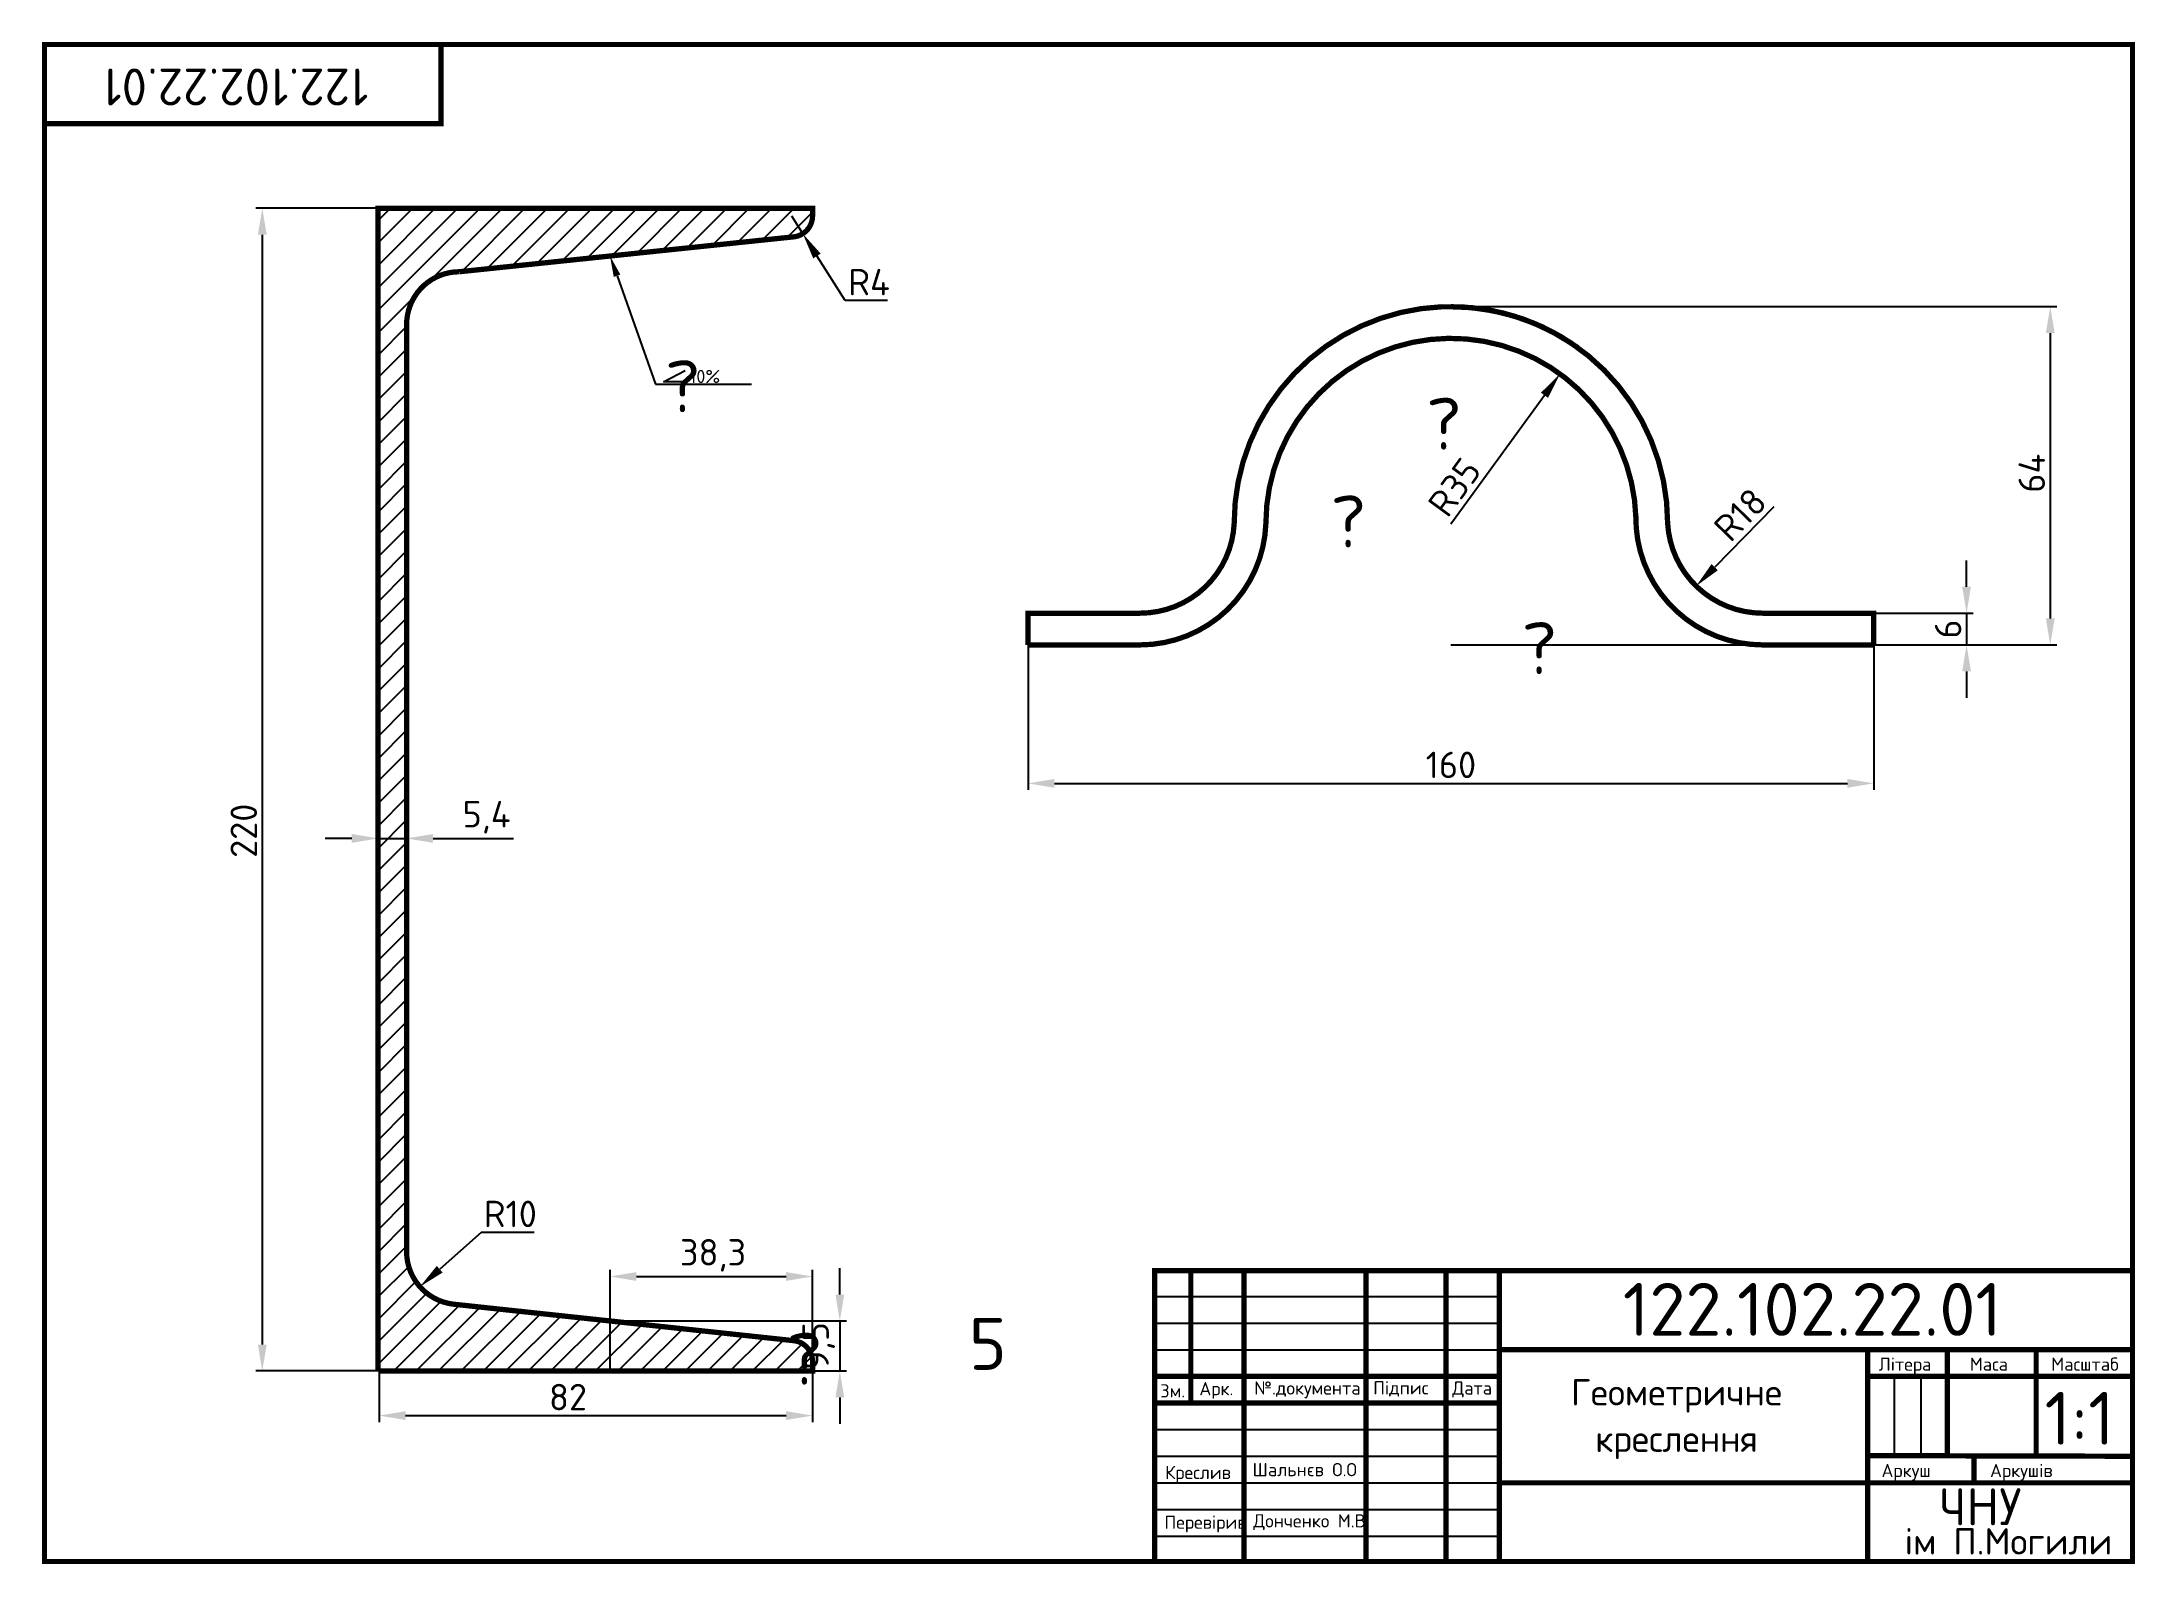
# Model space of a CAD drawing. Header units: millimetres. Extents: x 20 to 416, y 4 to 292.
import ezdxf
from ezdxf import colors
from ezdxf.entities.mleader import LeaderData, LeaderLine
from ezdxf.enums import TextEntityAlignment as Align
from ezdxf.math import Vec2, Vec3

# ---------------------------------------------------------------- set-up
doc = ezdxf.new("R2010")
doc.units = ezdxf.units.MM
doc.header["$PDMODE"] = 34
doc.header["$PDSIZE"] = -3
doc.linetypes.add('ACAD_ISO02W100', pattern=[15, 12, -3])
for name, color, linetype in [('Контур', 7, 'Continuous'), ('Розміри', 5, 'Continuous'), ('Штрихові', 114, 'ACAD_ISO02W100')]:
    doc.layers.add(name, color=color, linetype=linetype)
doc.styles.get("Standard").update_dxf_attribs({"font": 'isocpeur.ttf'})
doc.dimstyles.new('ESKD_', dxfattribs={"dimtxt": 5, "dimasz": 5, "dimexe": 1.25, "dimexo": 0, "dimgap": 1, "dimtad": 1, "dimtoh": 1, "dimdec": 1, "dimtxsty": 'Standard', "dimcen": 2.5, "dimclrd": 256, "dimclre": 256, "dimclrt": 256, "dimadec": 0, "dimazin": 0, "dimtfac": 1, "dimtdec": 1, "dimtmove": 0, "dimatfit": 3, "dimfxl": 1, "dimtfillclr": 256, "dimlwd": -1, "dimlwe": -1, "dimarcsym": 0})

# ---------------------------------------------------------------- blocks, each defined once
blk = doc.blocks.new('*D8')
at = {"layer": 'Defpoints', "color": 0, "transparency": 16777216}
for p in [(83.11, 261.02), (61.2, 41.04), (83.3, 41.04)]:
    blk.add_point(p, dxfattribs=at)
at = {"layer": 'Розміри', "transparency": 16777216}
for p, q in [((83.11, 261.02), (59.95, 261.02)), ((61.2, 256.02), (61.2, 46.04)), ((83.3, 41.04), (59.95, 41.04))]:
    blk.add_line(p, q, dxfattribs=at)
for points in [[(60.37, 256.02), (62.04, 256.02), (61.2, 261.02)], [(60.37, 46.04), (62.04, 46.04), (61.2, 41.04)]]:
    blk.add_solid(points, dxfattribs=at)
at = {"layer": 'Розміри', "transparency": 16777216, "insert": (57.7, 143.25), "char_height": 5, "attachment_point": 5, "rotation": 90}
blk.add_mtext('220', dxfattribs=at)
blk = doc.blocks.new('*D9')
at = {"layer": 'Defpoints', "color": 0, "transparency": 16777216}
for p in [(126.98, 50.5), (126.98, 41.04), (170.46, 41.04)]:
    blk.add_point(p, dxfattribs=at)
at = {"layer": 'Розміри', "transparency": 16777216}
for p, q in [((170.46, 55.5), (170.46, 60.5)), ((126.98, 50.5), (171.71, 50.5)), ((170.46, 50.5), (170.46, 41.04)), ((126.98, 41.04), (171.71, 41.04)), ((170.46, 36.04), (170.46, 31.04))]:
    blk.add_line(p, q, dxfattribs=at)
for points in [[(169.63, 55.5), (171.29, 55.5), (170.46, 50.5)], [(169.63, 36.04), (171.29, 36.04), (170.46, 41.04)]]:
    blk.add_solid(points, dxfattribs=at)
at = {"layer": 'Розміри', "transparency": 16777216, "insert": (166.46, 45.77), "char_height": 5, "attachment_point": 5, "rotation": 90}
blk.add_mtext('9,5', dxfattribs=at)
blk = doc.blocks.new('*D10')
at = {"layer": 'Defpoints', "color": 0, "transparency": 16777216}
for p in [(83.3, 41.04), (165.3, 41.04), (165.3, 32.6)]:
    blk.add_point(p, dxfattribs=at)
at = {"layer": 'Розміри', "transparency": 16777216}
for p, q in [((83.3, 41.04), (83.3, 31.35)), ((165.3, 41.04), (165.3, 31.35)), ((88.3, 32.6), (160.3, 32.6))]:
    blk.add_line(p, q, dxfattribs=at)
for points in [[(88.3, 33.44), (88.3, 31.77), (83.3, 32.6)], [(160.3, 33.44), (160.3, 31.77), (165.3, 32.6)]]:
    blk.add_solid(points, dxfattribs=at)
at = {"layer": 'Розміри', "transparency": 16777216, "insert": (119.03, 36.1), "char_height": 5, "attachment_point": 5}
blk.add_mtext('82', dxfattribs=at)
blk = doc.blocks.new('*D11')
at = {"layer": 'Defpoints', "color": 0, "transparency": 16777216}
for p in [(165.3, 58.92), (126.98, 41.04), (165.3, 41.69)]:
    blk.add_point(p, dxfattribs=at)
at = {"layer": 'Розміри', "transparency": 16777216}
for p, q in [((126.98, 41.04), (126.98, 60.17)), ((165.3, 41.69), (165.3, 60.17)), ((131.98, 58.92), (160.3, 58.92))]:
    blk.add_line(p, q, dxfattribs=at)
for points in [[(131.98, 59.75), (131.98, 58.09), (126.98, 58.92)], [(160.3, 59.75), (160.3, 58.09), (165.3, 58.92)]]:
    blk.add_solid(points, dxfattribs=at)
at = {"layer": 'Розміри', "transparency": 16777216, "insert": (146.47, 62.92), "char_height": 5, "attachment_point": 5}
blk.add_mtext('38,3', dxfattribs=at)
blk = doc.blocks.new('*D12')
at = {"layer": 'Defpoints', "color": 0, "transparency": 16777216}
for p in [(98.5, 63.61), (91.02, 56.98)]:
    blk.add_point(p, dxfattribs=at)
at = {"layer": 'Розміри', "transparency": 16777216}
for p, q in [((102.62, 67.26), (94.76, 60.3)), ((112.62, 67.26), (102.62, 67.26))]:
    blk.add_line(p, q, dxfattribs=at)
blk.add_solid([(94.21, 60.92), (95.31, 59.67), (91.02, 56.98)], dxfattribs=at)
at = {"layer": 'Розміри', "transparency": 16777216, "insert": (108.12, 70.76), "char_height": 5, "attachment_point": 5}
blk.add_mtext('R10', dxfattribs=at)
blk = doc.blocks.new('*D13')
at = {"layer": 'Defpoints', "color": 0, "transparency": 16777216}
for p in [(161.3, 259.59), (163.45, 256.21)]:
    blk.add_point(p, dxfattribs=at)
at = {"layer": 'Розміри', "transparency": 16777216}
for p, q in [((161.3, 259.59), (163.45, 256.21)), ((171.48, 243.55), (166.12, 251.99)), ((179.48, 243.55), (171.48, 243.55))]:
    blk.add_line(p, q, dxfattribs=at)
blk.add_solid([(166.83, 252.44), (165.42, 251.54), (163.45, 256.21)], dxfattribs=at)
at = {"layer": 'Розміри', "transparency": 16777216, "insert": (175.98, 247.05), "char_height": 5, "attachment_point": 5}
blk.add_mtext('R4', dxfattribs=at)
blk = doc.blocks.new('*D14')
at = {"layer": 'Defpoints', "color": 0, "transparency": 16777216}
for p in [(83.11, 141.8), (83.11, 141.8), (88.5, 141.8)]:
    blk.add_point(p, dxfattribs=at)
at = {"layer": 'Розміри', "transparency": 16777216}
for p, q in [((83.11, 141.8), (83.11, 143.05)), ((88.5, 141.8), (88.5, 143.05)), ((78.11, 141.8), (73.11, 141.8)), ((83.11, 141.8), (88.5, 141.8)), ((93.5, 141.8), (108.75, 141.8))]:
    blk.add_line(p, q, dxfattribs=at)
for points in [[(78.11, 142.63), (78.11, 140.96), (83.11, 141.8)], [(93.5, 142.63), (93.5, 140.96), (88.5, 141.8)]]:
    blk.add_solid(points, dxfattribs=at)
at = {"layer": 'Розміри', "transparency": 16777216, "insert": (103.63, 145.8), "char_height": 5, "attachment_point": 5}
blk.add_mtext('5,4', dxfattribs=at)
blk = doc.blocks.new('*D21')
at = {"layer": 'Defpoints', "color": 0, "transparency": 16777216}
for p in [(206.06, 178.41), (366.06, 178.41), (366.06, 152.21)]:
    blk.add_point(p, dxfattribs=at)
at = {"layer": 'Розміри', "transparency": 16777216}
for p, q in [((206.06, 178.41), (206.06, 150.96)), ((366.06, 178.41), (366.06, 150.96)), ((211.06, 152.21), (361.06, 152.21))]:
    blk.add_line(p, q, dxfattribs=at)
for points in [[(211.06, 153.05), (211.06, 151.38), (206.06, 152.21)], [(361.06, 153.05), (361.06, 151.38), (366.06, 152.21)]]:
    blk.add_solid(points, dxfattribs=at)
at = {"layer": 'Розміри', "transparency": 16777216, "insert": (286.06, 155.71), "char_height": 5, "attachment_point": 5}
blk.add_mtext('160', dxfattribs=at)
blk = doc.blocks.new('*D22')
at = {"layer": 'Defpoints', "color": 0, "transparency": 16777216}
for p in [(286.06, 242.41), (286.06, 178.41), (399.44, 178.41)]:
    blk.add_point(p, dxfattribs=at)
at = {"layer": 'Розміри', "transparency": 16777216}
for p, q in [((286.06, 242.41), (400.69, 242.41)), ((399.44, 237.41), (399.44, 183.41)), ((286.06, 178.41), (400.69, 178.41))]:
    blk.add_line(p, q, dxfattribs=at)
for points in [[(398.61, 237.41), (400.28, 237.41), (399.44, 242.41)], [(398.61, 183.41), (400.28, 183.41), (399.44, 178.41)]]:
    blk.add_solid(points, dxfattribs=at)
at = {"layer": 'Розміри', "transparency": 16777216, "insert": (395.94, 210.9), "char_height": 5, "attachment_point": 5, "rotation": 90}
blk.add_mtext('64', dxfattribs=at)
blk = doc.blocks.new('*D23')
at = {"layer": 'Defpoints', "color": 0, "transparency": 16777216}
for p in [(366.06, 184.41), (366.06, 178.41), (383.61, 178.41)]:
    blk.add_point(p, dxfattribs=at)
at = {"layer": 'Розміри', "transparency": 16777216}
for p, q in [((383.61, 189.41), (383.61, 194.41)), ((366.06, 184.41), (384.86, 184.41)), ((383.61, 184.41), (383.61, 178.41)), ((366.06, 178.41), (384.86, 178.41)), ((383.61, 173.41), (383.61, 168.41))]:
    blk.add_line(p, q, dxfattribs=at)
for points in [[(382.78, 189.41), (384.44, 189.41), (383.61, 184.41)], [(382.78, 173.41), (384.44, 173.41), (383.61, 178.41)]]:
    blk.add_solid(points, dxfattribs=at)
at = {"layer": 'Розміри', "transparency": 16777216, "insert": (380.11, 181.41), "char_height": 5, "attachment_point": 5, "rotation": 90}
blk.add_mtext('6', dxfattribs=at)
blk = doc.blocks.new('*D24')
at = {"layer": 'Defpoints', "color": 0, "transparency": 16777216}
for p in [(306.71, 229.68), (286.07, 201.4)]:
    blk.add_point(p, dxfattribs=at)
at = {"layer": 'Розміри', "transparency": 16777216}
blk.add_line((286.02, 201.34), (303.76, 225.64), dxfattribs=at)
blk.add_solid([(303.09, 226.13), (304.43, 225.15), (306.71, 229.68)], dxfattribs=at)
at = {"layer": 'Розміри', "transparency": 16777216, "insert": (286.73, 208.25), "char_height": 5, "attachment_point": 5, "rotation": 53.8724}
blk.add_mtext('R35', dxfattribs=at)
blk = doc.blocks.new('*D25')
at = {"layer": 'Defpoints', "color": 0, "transparency": 16777216}
for p in [(345.05, 202.43), (332.46, 189.54)]:
    blk.add_point(p, dxfattribs=at)
at = {"layer": 'Розміри', "transparency": 16777216}
blk.add_line((347.13, 204.56), (335.96, 193.11), dxfattribs=at)
blk.add_solid([(335.36, 193.7), (336.55, 192.53), (332.46, 189.54)], dxfattribs=at)
at = {"layer": 'Розміри', "transparency": 16777216, "insert": (340.79, 203.07), "char_height": 5, "attachment_point": 5, "rotation": 45.6876}
blk.add_mtext('R18', dxfattribs=at)

msp = doc.modelspace()

# ---------------------------------------------------------------- hatches: boundary and pattern name
at = {"layer": 'Штрихові'}
h = msp.add_hatch(dxfattribs=at)
h.set_pattern_fill('_USER', color=256, scale=3, angle=45, pattern_type=0)
h.set_pattern_definition([(45, (-199.8407, -45.4742), (-2.12132, 2.12132), [])])
h.paths.add_polyline_path([(98.5, 249.01, 0.414214), (88.5, 239.01), (88.5, 63.61, 0.383268), (97.44, 53.67), (161.73, 46.78, -0.383268), (165.3, 42.8), (165.3, 41.04), (83.11, 41.04), (83.11, 261.02), (165.3, 261.02), (165.3, 259.59, -0.384065), (161.72, 255.61)])

# ---------------------------------------------------------------- linework, layer by layer
at = {"layer": 'Контур'}
for p, q in [((236.86, 60), (236.86, 34.98)), ((246.94, 60), (246.94, 5)), ((270.02, 60), (270.02, 5)), ((285.13, 60), (285.13, 5)), ((295.21, 60), (295.21, 5)), ((230, 55.12), (295.21, 55.12)), ((230, 50.09), (295.21, 50.09)), ((230, 45.05), (295.21, 45.05)), ((415, 45.05), (295.21, 45.05)), ((364.88, 45.05), (364.88, 5)), ((379.99, 45.05), (379.99, 24.91)), ((396.78, 45.05), (396.78, 24.91)), ((230, 40.02), (295.21, 40.02)), ((415, 40.02), (364.88, 40.02)), ((369.92, 40.02), (369.92, 24.91)), ((374.96, 40.02), (374.96, 24.91)), ((230, 34.98), (295.21, 34.98)), ((230, 29.95), (295.21, 29.95)), ((230, 24.91), (295.21, 24.91)), ((415, 24.91), (364.88, 24.91)), ((385.03, 19.88), (385.03, 24.91)), ((396.78, 24.91), (396.78, 24.91)), ((230, 19.88), (295.21, 19.88)), ((415, 19.88), (295.21, 19.88)), ((230, 14.85), (295.21, 14.85)), ((230, 9.81), (295.21, 9.81))]:
    msp.add_line(p, q, dxfattribs=at)
at = {"layer": 'Контур', "const_width": 1}
for points in [[(20, 5), (415, 5), (415, 292), (20, 292)], [(20, 277), (95, 277), (95, 292), (20, 292)]]:
    msp.add_lwpolyline(points, close=True, dxfattribs=at)
for points in [[(83.3, 41.04), (165.3, 41.04), (165.3, 42.8, 0.383268), (161.73, 46.78), (97.44, 53.67, -0.383268), (88.5, 63.61), (88.5, 239.01, -0.414214), (98.5, 249.01), (161.72, 255.61, 0.384065), (165.3, 259.59), (165.3, 261.02), (83.11, 261.02), (83.11, 41.02)], [(310.07, 234.65, 0.611923), (245.06, 201.4, 1.105271)], [(327.06, 201.41, 0.414162), (286.07, 242.4, 21.539503)], [(321.06, 202.41, 0.985612), (251.06, 201.41, 0.708555)], [(286.06, 236.41), (286.06, 236.41, -0.062709)], [(366.06, 178.41), (345.05, 178.41, -0.41802), (321.05, 202.72, 1.242065)], [(206.06, 178.41), (206.06, 184.41), (227.25, 184.41, 0.400621), (245.06, 201.41, -6.555667)], [(206.06, 178.41), (227.25, 178.41, 0.404092), (251.06, 201.41, -1.159528)], [(366.06, 178.41), (366.06, 184.41), (345.05, 184.41, -0.397777), (327.06, 201.41, -3.019663)]]:
    msp.add_lwpolyline(points, format="xyb", dxfattribs=at)
for points in [[(415, 5), (415, 60), (230, 60), (230, 5)], [(236.86, 34.98), (236.86, 60)], [(246.94, 5), (246.94, 60)], [(270.02, 5), (270.02, 60)], [(285.13, 5), (285.13, 60)], [(295.21, 5), (295.21, 60)], [(295.21, 45.05), (415, 45.05)], [(364.88, 5), (364.88, 45.05)], [(379.99, 24.91), (379.99, 45.05)], [(396.78, 24.95), (396.78, 45.05)], [(230, 40.02), (295.21, 40.02)], [(415, 40.02), (364.88, 40.02)], [(230, 34.98), (295.21, 34.98)], [(364.88, 25.03), (415, 24.91)], [(385.03, 19.88), (385.03, 24.91)], [(295.21, 19.88), (415, 19.88)]]:
    msp.add_lwpolyline(points, dxfattribs=at)
at = {"layer": 'Розміри'}
for p, q in [((137.11, 228.19), (141.17, 230.31)), ((135.61, 227.74), (153.74, 227.74)), ((141.39, 228.19), (137.11, 228.19))]:
    msp.add_line(p, q, dxfattribs=at)

# ---------------------------------------------------------------- texts
at = {"color": 1}
for s, p in [('?', (137.37, 222.44)), ('?', (281.37, 215.35)), ('?', (263.3, 196.87)), ('?', (299.43, 172.9)), ('?', (160.44, 38.46)), ('5', (194.88, 41.26))]:
    msp.add_text(s, height=9.83, dxfattribs=at).set_placement(p)
at = {"layer": 'Контур'}
msp.add_text('122.102.22.01', height=7, rotation=180, dxfattribs=at).set_placement((81.3, 287.46))
for s, height, p in [('122.102.22.01', 10, (318.58, 47.7)), ('Зм.', 2.5, (231.08, 36.04)), ('Арк.', 2.5, (238.47, 36.45)), ('№.документа', 2.5, (248.85, 36.57)), ('Підпис', 2.5, (271.36, 36.6)), ('Дата', 2.5, (286.32, 36.57)), ('1:1', 10, (398.36, 27.09)), ('Креслив', 2.5, (232, 20.59)), ('Шальнєв О.О', 2.5, (248.54, 21.13)), ('Аркушів', 2.5, (388.05, 20.96)), ('ЧНУ', 7, (378.44, 11.86)), ('Перевірив', 2.5, (231.87, 11.18)), ('Донченко М.В.', 2.5, (248.67, 11.44)), ('ім П.Могили', 5, (371.9, 6.31))]:
    msp.add_text(s, height=height, dxfattribs=at).set_placement(p)
for s, height, p in [('Літера', 2.5, (371.97, 41.08)), ('Маса', 2.5, (387.83, 41.08)), ('Масштаб', 2.5, (406.01, 41.08)), ('Геометричне', 5, (328.75, 34.52)), ('креслення', 5, (328.75, 25.73)), ('Аркуш', 2.5, (372.17, 20.96))]:
    msp.add_text(s, height=height, dxfattribs=at).set_placement(p, align=Align.CENTER)
at = {"layer": 'Розміри', "insert": (142.06, 230.45), "char_height": 2.5, "attachment_point": 1}
msp.add_mtext('10%', dxfattribs=at)

# ---------------------------------------------------------------- dimensions: what is measured, and where the dimension line sits
at = {"layer": 'Розміри'}
for base, p1, p2, picture, middle in [((61.2, 41.04), (83.11, 261.02), (83.3, 41.04), '*D8', (61.2, 143.25)), ((399.44, 178.41), (286.06, 242.41), (286.06, 178.41), '*D22', (399.44, 210.9)), ((383.61, 178.41), (366.06, 184.41), (366.06, 178.41), '*D23', (383.61, 181.41)), ((170.46, 41.04), (126.98, 50.5), (126.98, 41.04), '*D9', (170.46, 45.77))]:
    dim = msp.add_linear_dim(base=base, p1=p1, p2=p2, angle=90, dimstyle='ESKD_', dxfattribs=at)
    dim.commit()
    dim.dimension.update_dxf_attribs({"geometry": picture, "text_midpoint": middle, "dimtype": 160})
dim = msp.add_radius_dim(center=(161.3, 259.59), mpoint=(163.45, 256.21), dimstyle='ESKD_', dxfattribs=at)
dim.commit()
dim.dimension.update_dxf_attribs({"geometry": '*D13', "text_midpoint": (175.98, 247.05)})
for center, mpoint, picture, middle in [((286.07, 201.4), (306.71, 229.68), '*D24', (289.56, 206.19)), ((345.05, 202.43), (332.46, 189.54), '*D25', (343.29, 200.63)), ((98.5, 63.61), (91.02, 56.98), '*D12', (108.12, 67.26))]:
    dim = msp.add_radius_dim(center=center, mpoint=mpoint, dimstyle='ESKD_', dxfattribs=at)
    dim.commit()
    dim.dimension.update_dxf_attribs({"geometry": picture, "text_midpoint": middle, "dimtype": 164})
for base, p1, p2, picture, middle in [((366.06, 152.21), (206.06, 178.41), (366.06, 178.41), '*D21', (286.06, 152.21)), ((83.11, 141.8), (88.5, 141.8), (83.11, 141.8), '*D14', (103.63, 141.8)), ((165.3, 58.92), (126.98, 41.04), (165.3, 41.69), '*D11', (146.47, 58.92)), ((165.3, 32.6), (83.3, 41.04), (165.3, 41.04), '*D10', (119.03, 32.6))]:
    dim = msp.add_linear_dim(base=base, p1=p1, p2=p2, dimstyle='ESKD_', dxfattribs=at)
    dim.commit()
    dim.dimension.update_dxf_attribs({"geometry": picture, "text_midpoint": middle, "dimtype": 160})

# ---------------------------------------------------------------- leaders
ml = msp.add_multileader_mtext('Standard', dxfattribs=at)
ml.set_content('', color=256)
ml.set_leader_properties()
ml.build(insert=Vec2(0, 0))
ml.multileader.update_dxf_attribs({"text_right_attachment_type": 6, "dogleg_length": 0.36})
ctx = ml.context
ctx.base_point, ctx.plane_origin = Vec3(135.97, 227.74), Vec3(126.97, 252.02)
ctx.right_attachment = 6
notes = []
notes.append((ctx, [(0, (1, 1, 0), (135.61, 227.74), (1, 0), 0.36, [(0, [(126.97, 252.02)], 0, [])])]))
ctx.mtext.insert, ctx.mtext.flow_direction = Vec3(137.97, 229.74), 5
for ctx, leaders in notes:
    for number, flags, end, landing, length, lines in leaders:
        leader = LeaderData()
        leader.index, (leader.has_last_leader_line, leader.has_dogleg_vector, leader.attachment_direction) = number, flags
        leader.last_leader_point, leader.dogleg_vector, leader.dogleg_length = Vec3(end), Vec3(landing), length
        for number, points, colour, breaks in lines:
            line = LeaderLine()
            line.index, line.vertices, line.color, line.breaks = number, Vec3.list(points), colors.encode_raw_color(colour), breaks
            leader.lines.append(line)
        ctx.leaders.append(leader)

doc.saveas('drawing.dxf')
